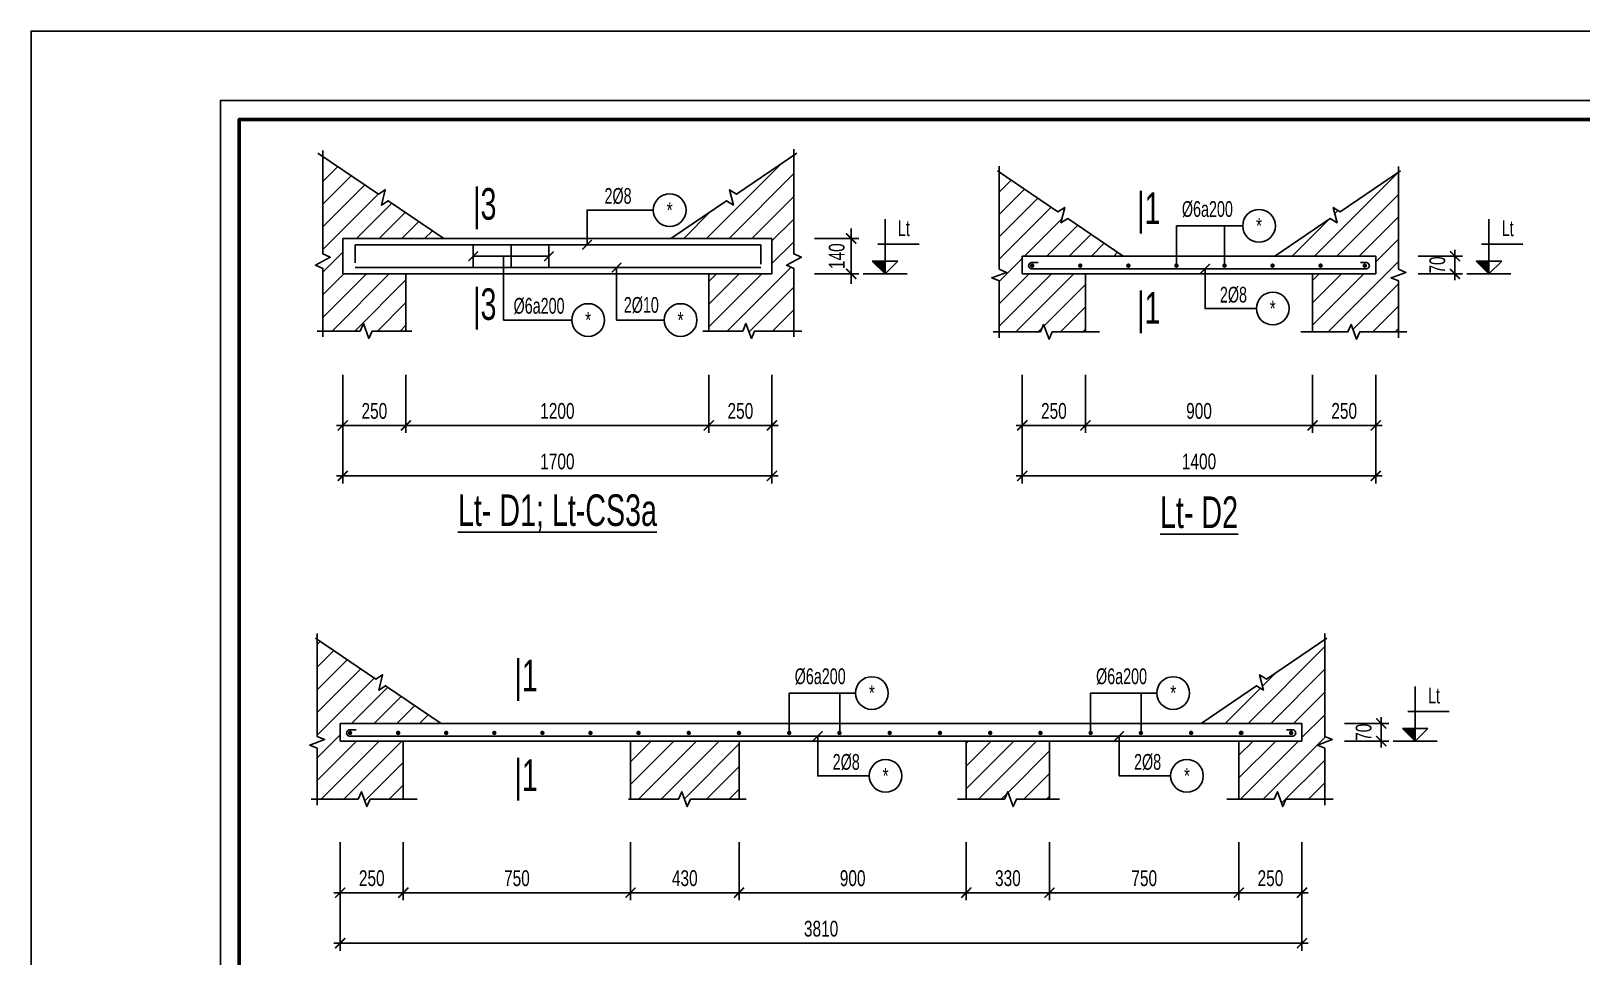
# Model space of a CAD drawing. Header units: millimetres. Extents: x 0 to 42050, y 0 to 14850.
# Drawn here: x 0 to 6144, y 11184 to 14850 of the extents above; entities that cross this region are included whole.
import ezdxf
from ezdxf.enums import TextEntityAlignment as Align

# ---------------------------------------------------------------- set-up
doc = ezdxf.new("R2010")
doc.units = ezdxf.units.MM
doc.header["$LTSCALE"] = 3
doc.header["$PDSIZE"] = -2
doc.layers.get('0').update_dxf_attribs({"color": 8, "lineweight": 5})
doc.layers.get('Defpoints').update_dxf_attribs({"color": 2})
for name, color, linetype in [('CDC-KHUNGTEN', 9, 'Continuous'), ('CDC.02.DIM', 1, 'Continuous'), ('CDC.03.BORDER', 3, 'Continuous'), ('CDC.05.STEEL', 4, 'Continuous'), ('CDC.06.TEXT', 2, 'Continuous'), ('CDC.10.HATCH', 9, 'Continuous'), ('CDC.11.NOTE', 8, 'Continuous'), ('CDC.14.STEELNUM', 9, 'Continuous')]:
    doc.layers.add(name, color=color, linetype=linetype)
doc.styles.add('arial', font='arial.ttf', dxfattribs={"width": 0.7})
doc.styles.add('KCS_SMTEXT', font='arial.ttf', dxfattribs={"width": 0.7})
doc.dimstyles.new('KCS_DIM25', dxfattribs={"dimscale": 25, "dimtxt": 2.5, "dimasz": 1.6, "dimexe": 1.2, "dimexo": 0, "dimgap": 1, "dimtad": 1, "dimdec": 0, "dimzin": 0, "dimdsep": 46, "dimtxsty": 'KCS_SMTEXT', "dimblk": 'ARCHTICK', "dimcen": 0, "dimdle": 1, "dimclrd": 256, "dimclre": 256, "dimclrt": 2, "dimadec": 0, "dimazin": 0, "dimtfac": 1, "dimtdec": 0, "dimtix": 1, "dimtmove": 2, "dimatfit": 3, "dimfxl": 1, "dimtolj": 1, "dimtzin": 0, "dimarcsym": 0})
pattern_1 = [(45, (-5604137.56, -260193.85), (-44.9012806, 44.9012806), [])]

# ---------------------------------------------------------------- blocks, each defined once
blk = doc.blocks.new('_ArchTick')
at = {"color": 0, "linetype": 'ByBlock', "const_width": 0.15}
blk.add_lwpolyline([(-0.5, -0.5), (0.5, 0.5)], dxfattribs=at)
blk = doc.blocks.new('*D174')
at = {"layer": 'CDC.02.DIM', "lineweight": -2, "transparency": 16777216}
for p, q in [((1235.1, 13488.6), (1235.1, 13258.6)), ((1485.1, 13488.6), (1485.1, 13258.6)), ((1210.1, 13288.6), (1510.1, 13288.6))]:
    blk.add_line(p, q, dxfattribs=at)
at = {"layer": 'Defpoints', "color": 0, "transparency": 16777216}
for p in [(1235.1, 13488.6), (1485.1, 13488.6), (1485.1, 13288.6)]:
    blk.add_point(p, dxfattribs=at)
at = {"layer": 'CDC.02.DIM', "lineweight": -2, "transparency": 16777216, "xscale": 40, "yscale": 40, "zscale": 40, "rotation": 180}
blk.add_blockref('_ArchTick', (1235.1, 13288.6), dxfattribs=at)
at = {"layer": 'CDC.02.DIM', "lineweight": -2, "transparency": 16777216, "xscale": 40, "yscale": 40, "zscale": 40}
blk.add_blockref('_ArchTick', (1485.1, 13288.6), dxfattribs=at)
at = {"layer": 'CDC.02.DIM', "color": 2, "transparency": 16777216, "insert": (1360.1, 13345.6), "char_height": 62.5, "attachment_point": 5, "style": 'KCS_SMTEXT'}
blk.add_mtext('\\A1;250', dxfattribs=at)
blk = doc.blocks.new('*D175')
at = {"layer": 'CDC.02.DIM', "lineweight": -2, "transparency": 16777216}
for p, q in [((2685.1, 13488.6), (2685.1, 13258.6)), ((2935.1, 13488.6), (2935.1, 13258.6)), ((2960.1, 13288.6), (2660.1, 13288.6))]:
    blk.add_line(p, q, dxfattribs=at)
at = {"layer": 'Defpoints', "color": 0, "transparency": 16777216}
for p in [(2685.1, 13488.6), (2935.1, 13488.6), (2685.1, 13288.6)]:
    blk.add_point(p, dxfattribs=at)
at = {"layer": 'CDC.02.DIM', "lineweight": -2, "transparency": 16777216, "xscale": 40, "yscale": 40, "zscale": 40, "rotation": 180}
blk.add_blockref('_ArchTick', (2685.1, 13288.6), dxfattribs=at)
at = {"layer": 'CDC.02.DIM', "lineweight": -2, "transparency": 16777216, "xscale": 40, "yscale": 40, "zscale": 40}
blk.add_blockref('_ArchTick', (2935.1, 13288.6), dxfattribs=at)
at = {"layer": 'CDC.02.DIM', "color": 2, "transparency": 16777216, "insert": (2810.1, 13345.6), "char_height": 62.5, "attachment_point": 5, "style": 'KCS_SMTEXT'}
blk.add_mtext('\\A1;250', dxfattribs=at)
blk = doc.blocks.new('*D176')
at = {"layer": 'CDC.02.DIM', "lineweight": -2, "transparency": 16777216}
for p, q in [((1485.1, 13488.6), (1485.1, 13258.6)), ((2685.1, 13488.6), (2685.1, 13258.6)), ((2710.1, 13288.6), (1460.1, 13288.6))]:
    blk.add_line(p, q, dxfattribs=at)
at = {"layer": 'Defpoints', "color": 0, "transparency": 16777216}
for p in [(1485.1, 13488.6), (2685.1, 13488.6), (1485.1, 13288.6)]:
    blk.add_point(p, dxfattribs=at)
at = {"layer": 'CDC.02.DIM', "lineweight": -2, "transparency": 16777216, "xscale": 40, "yscale": 40, "zscale": 40, "rotation": 180}
blk.add_blockref('_ArchTick', (1485.1, 13288.6), dxfattribs=at)
at = {"layer": 'CDC.02.DIM', "lineweight": -2, "transparency": 16777216, "xscale": 40, "yscale": 40, "zscale": 40}
blk.add_blockref('_ArchTick', (2685.1, 13288.6), dxfattribs=at)
at = {"layer": 'CDC.02.DIM', "color": 2, "transparency": 16777216, "insert": (2085.1, 13345.6), "char_height": 62.5, "attachment_point": 5, "style": 'KCS_SMTEXT'}
blk.add_mtext('\\A1;1200', dxfattribs=at)
blk = doc.blocks.new('*D177')
at = {"layer": 'CDC.02.DIM', "lineweight": -2, "transparency": 16777216}
for p, q in [((1235.1, 13488.6), (1235.1, 13058.6)), ((2935.1, 13488.6), (2935.1, 13058.6)), ((2960.1, 13088.6), (1210.1, 13088.6))]:
    blk.add_line(p, q, dxfattribs=at)
at = {"layer": 'Defpoints', "color": 0, "transparency": 16777216}
for p in [(1235.1, 13488.6), (2935.1, 13488.6), (1235.1, 13088.6)]:
    blk.add_point(p, dxfattribs=at)
at = {"layer": 'CDC.02.DIM', "lineweight": -2, "transparency": 16777216, "xscale": 40, "yscale": 40, "zscale": 40, "rotation": 180}
blk.add_blockref('_ArchTick', (1235.1, 13088.6), dxfattribs=at)
at = {"layer": 'CDC.02.DIM', "lineweight": -2, "transparency": 16777216, "xscale": 40, "yscale": 40, "zscale": 40}
blk.add_blockref('_ArchTick', (2935.1, 13088.6), dxfattribs=at)
at = {"layer": 'CDC.02.DIM', "color": 2, "transparency": 16777216, "insert": (2085.1, 13145.6), "char_height": 62.5, "attachment_point": 5, "style": 'KCS_SMTEXT'}
blk.add_mtext('\\A1;1700', dxfattribs=at)
blk = doc.blocks.new('*D178')
at = {"layer": 'CDC.02.DIM', "lineweight": -2, "transparency": 16777216}
for p, q in [((3103.3, 14028.6), (3278.8, 14028.6)), ((3248.8, 14028.6), (3248.8, 14068.6)), ((3248.8, 14028.6), (3248.8, 13888.6)), ((3103.3, 13888.6), (3278.8, 13888.6)), ((3248.8, 13888.6), (3248.8, 13848.6))]:
    blk.add_line(p, q, dxfattribs=at)
at = {"layer": 'Defpoints', "color": 0, "transparency": 16777216}
for p in [(3103.3, 14028.6), (3103.3, 13888.6), (3248.8, 13888.6)]:
    blk.add_point(p, dxfattribs=at)
at = {"layer": 'CDC.02.DIM', "lineweight": -2, "transparency": 16777216, "xscale": 40, "yscale": 40, "zscale": 40}
for p, rotation in [((3248.8, 14028.6), 270), ((3248.8, 13888.6), 90)]:
    blk.add_blockref('_ArchTick', p, dxfattribs=dict(at, rotation=rotation))
at = {"layer": 'CDC.02.DIM', "color": 2, "transparency": 16777216, "insert": (3191.9, 13958.6), "char_height": 62.5, "attachment_point": 5, "rotation": 90, "style": 'KCS_SMTEXT'}
blk.add_mtext('\\A1;140', dxfattribs=at)
blk = doc.blocks.new('*D179')
at = {"layer": 'CDC.02.DIM', "lineweight": -2, "transparency": 16777216}
for p, q in [((3926.9, 13488.6), (3926.9, 13258.6)), ((4176.9, 13488.6), (4176.9, 13258.6)), ((3901.9, 13288.6), (4201.9, 13288.6))]:
    blk.add_line(p, q, dxfattribs=at)
at = {"layer": 'Defpoints', "color": 0, "transparency": 16777216}
for p in [(3926.9, 13488.6), (4176.9, 13488.6), (4176.9, 13288.6)]:
    blk.add_point(p, dxfattribs=at)
at = {"layer": 'CDC.02.DIM', "lineweight": -2, "transparency": 16777216, "xscale": 40, "yscale": 40, "zscale": 40, "rotation": 180}
blk.add_blockref('_ArchTick', (3926.9, 13288.6), dxfattribs=at)
at = {"layer": 'CDC.02.DIM', "lineweight": -2, "transparency": 16777216, "xscale": 40, "yscale": 40, "zscale": 40}
blk.add_blockref('_ArchTick', (4176.9, 13288.6), dxfattribs=at)
at = {"layer": 'CDC.02.DIM', "color": 2, "transparency": 16777216, "insert": (4051.9, 13345.6), "char_height": 62.5, "attachment_point": 5, "style": 'KCS_SMTEXT'}
blk.add_mtext('\\A1;250', dxfattribs=at)
blk = doc.blocks.new('*D180')
at = {"layer": 'CDC.02.DIM', "lineweight": -2, "transparency": 16777216}
for p, q in [((4176.9, 13488.6), (4176.9, 13258.6)), ((5076.9, 13488.6), (5076.9, 13258.6)), ((5101.9, 13288.6), (4151.9, 13288.6))]:
    blk.add_line(p, q, dxfattribs=at)
at = {"layer": 'Defpoints', "color": 0, "transparency": 16777216}
for p in [(4176.9, 13488.6), (5076.9, 13488.6), (4176.9, 13288.6)]:
    blk.add_point(p, dxfattribs=at)
at = {"layer": 'CDC.02.DIM', "lineweight": -2, "transparency": 16777216, "xscale": 40, "yscale": 40, "zscale": 40, "rotation": 180}
blk.add_blockref('_ArchTick', (4176.9, 13288.6), dxfattribs=at)
at = {"layer": 'CDC.02.DIM', "lineweight": -2, "transparency": 16777216, "xscale": 40, "yscale": 40, "zscale": 40}
blk.add_blockref('_ArchTick', (5076.9, 13288.6), dxfattribs=at)
at = {"layer": 'CDC.02.DIM', "color": 2, "transparency": 16777216, "insert": (4626.9, 13345.6), "char_height": 62.5, "attachment_point": 5, "style": 'KCS_SMTEXT'}
blk.add_mtext('\\A1;900', dxfattribs=at)
blk = doc.blocks.new('*D181')
at = {"layer": 'CDC.02.DIM', "lineweight": -2, "transparency": 16777216}
for p, q in [((5076.9, 13488.6), (5076.9, 13258.6)), ((5326.9, 13488.6), (5326.9, 13258.6)), ((5351.9, 13288.6), (5051.9, 13288.6))]:
    blk.add_line(p, q, dxfattribs=at)
at = {"layer": 'Defpoints', "color": 0, "transparency": 16777216}
for p in [(5076.9, 13488.6), (5326.9, 13488.6), (5076.9, 13288.6)]:
    blk.add_point(p, dxfattribs=at)
at = {"layer": 'CDC.02.DIM', "lineweight": -2, "transparency": 16777216, "xscale": 40, "yscale": 40, "zscale": 40, "rotation": 180}
blk.add_blockref('_ArchTick', (5076.9, 13288.6), dxfattribs=at)
at = {"layer": 'CDC.02.DIM', "lineweight": -2, "transparency": 16777216, "xscale": 40, "yscale": 40, "zscale": 40}
blk.add_blockref('_ArchTick', (5326.9, 13288.6), dxfattribs=at)
at = {"layer": 'CDC.02.DIM', "color": 2, "transparency": 16777216, "insert": (5201.9, 13345.6), "char_height": 62.5, "attachment_point": 5, "style": 'KCS_SMTEXT'}
blk.add_mtext('\\A1;250', dxfattribs=at)
blk = doc.blocks.new('*D182')
at = {"layer": 'CDC.02.DIM', "lineweight": -2, "transparency": 16777216}
for p, q in [((3926.9, 13488.6), (3926.9, 13058.6)), ((5326.9, 13488.6), (5326.9, 13058.6)), ((3901.9, 13088.6), (5351.9, 13088.6))]:
    blk.add_line(p, q, dxfattribs=at)
at = {"layer": 'Defpoints', "color": 0, "transparency": 16777216}
for p in [(3926.9, 13488.6), (5326.9, 13488.6), (5326.9, 13088.6)]:
    blk.add_point(p, dxfattribs=at)
at = {"layer": 'CDC.02.DIM', "lineweight": -2, "transparency": 16777216, "xscale": 40, "yscale": 40, "zscale": 40, "rotation": 180}
blk.add_blockref('_ArchTick', (3926.9, 13088.6), dxfattribs=at)
at = {"layer": 'CDC.02.DIM', "lineweight": -2, "transparency": 16777216, "xscale": 40, "yscale": 40, "zscale": 40}
blk.add_blockref('_ArchTick', (5326.9, 13088.6), dxfattribs=at)
at = {"layer": 'CDC.02.DIM', "color": 2, "transparency": 16777216, "insert": (4626.9, 13145.6), "char_height": 62.5, "attachment_point": 5, "style": 'KCS_SMTEXT'}
blk.add_mtext('\\A1;1400', dxfattribs=at)
blk = doc.blocks.new('*D183')
at = {"layer": 'CDC.02.DIM', "lineweight": -2, "transparency": 16777216}
for p, q in [((5495.1, 13958.6), (5670.6, 13958.6)), ((5640.6, 13983.6), (5640.6, 13863.6)), ((5495.1, 13888.6), (5670.6, 13888.6))]:
    blk.add_line(p, q, dxfattribs=at)
at = {"layer": 'Defpoints', "color": 0, "transparency": 16777216}
for p in [(5495.1, 13958.6), (5495.1, 13888.6), (5640.6, 13888.6)]:
    blk.add_point(p, dxfattribs=at)
at = {"layer": 'CDC.02.DIM', "lineweight": -2, "transparency": 16777216, "xscale": 40, "yscale": 40, "zscale": 40}
for p, rotation in [((5640.6, 13958.6), 90), ((5640.6, 13888.6), 270)]:
    blk.add_blockref('_ArchTick', p, dxfattribs=dict(at, rotation=rotation))
at = {"layer": 'CDC.02.DIM', "color": 2, "transparency": 16777216, "insert": (5571.1, 13923.6), "char_height": 62.5, "attachment_point": 5, "rotation": 90, "style": 'KCS_SMTEXT'}
blk.add_mtext('\\A1;70', dxfattribs=at)
blk = doc.blocks.new('*D184')
at = {"layer": 'CDC.02.DIM', "lineweight": -2, "transparency": 16777216}
for p, q in [((1224.8, 11638.8), (1224.8, 11408.6)), ((1474.8, 11638.8), (1474.8, 11408.6)), ((1199.8, 11438.6), (1499.8, 11438.6))]:
    blk.add_line(p, q, dxfattribs=at)
at = {"layer": 'Defpoints', "color": 0, "transparency": 16777216}
for p in [(1224.8, 11638.8), (1474.8, 11638.8), (1474.8, 11438.6)]:
    blk.add_point(p, dxfattribs=at)
at = {"layer": 'CDC.02.DIM', "lineweight": -2, "transparency": 16777216, "xscale": 40, "yscale": 40, "zscale": 40, "rotation": 180}
blk.add_blockref('_ArchTick', (1224.8, 11438.6), dxfattribs=at)
at = {"layer": 'CDC.02.DIM', "lineweight": -2, "transparency": 16777216, "xscale": 40, "yscale": 40, "zscale": 40}
blk.add_blockref('_ArchTick', (1474.8, 11438.6), dxfattribs=at)
at = {"layer": 'CDC.02.DIM', "color": 2, "transparency": 16777216, "insert": (1349.8, 11495.6), "char_height": 62.5, "attachment_point": 5, "style": 'KCS_SMTEXT'}
blk.add_mtext('\\A1;250', dxfattribs=at)
blk = doc.blocks.new('*D185')
at = {"layer": 'CDC.02.DIM', "lineweight": -2, "transparency": 16777216}
for p, q in [((1474.8, 11638.8), (1474.8, 11408.6)), ((2374.8, 11638.8), (2374.8, 11408.6)), ((2399.8, 11438.6), (1449.8, 11438.6))]:
    blk.add_line(p, q, dxfattribs=at)
at = {"layer": 'Defpoints', "color": 0, "transparency": 16777216}
for p in [(1474.8, 11638.8), (2374.8, 11638.8), (1474.8, 11438.6)]:
    blk.add_point(p, dxfattribs=at)
at = {"layer": 'CDC.02.DIM', "lineweight": -2, "transparency": 16777216, "xscale": 40, "yscale": 40, "zscale": 40, "rotation": 180}
blk.add_blockref('_ArchTick', (1474.8, 11438.6), dxfattribs=at)
at = {"layer": 'CDC.02.DIM', "lineweight": -2, "transparency": 16777216, "xscale": 40, "yscale": 40, "zscale": 40}
blk.add_blockref('_ArchTick', (2374.8, 11438.6), dxfattribs=at)
at = {"layer": 'CDC.02.DIM', "color": 2, "transparency": 16777216, "insert": (1924.8, 11495.6), "char_height": 62.5, "attachment_point": 5, "style": 'KCS_SMTEXT'}
blk.add_mtext('\\A1;750', dxfattribs=at)
blk = doc.blocks.new('*D186')
at = {"layer": 'CDC.02.DIM', "lineweight": -2, "transparency": 16777216}
for p, q in [((5203, 12108.6), (5378.6, 12108.6)), ((5348.6, 12133.6), (5348.6, 12013.6)), ((5203, 12038.6), (5378.6, 12038.6))]:
    blk.add_line(p, q, dxfattribs=at)
at = {"layer": 'Defpoints', "color": 0, "transparency": 16777216}
for p in [(5203, 12108.6), (5203, 12038.6), (5348.6, 12038.6)]:
    blk.add_point(p, dxfattribs=at)
at = {"layer": 'CDC.02.DIM', "lineweight": -2, "transparency": 16777216, "xscale": 40, "yscale": 40, "zscale": 40}
for p, rotation in [((5348.6, 12108.6), 90), ((5348.6, 12038.6), 270)]:
    blk.add_blockref('_ArchTick', p, dxfattribs=dict(at, rotation=rotation))
at = {"layer": 'CDC.02.DIM', "color": 2, "transparency": 16777216, "insert": (5279.1, 12073.6), "char_height": 62.5, "attachment_point": 5, "rotation": 90, "style": 'KCS_SMTEXT'}
blk.add_mtext('\\A1;70', dxfattribs=at)
blk = doc.blocks.new('*D192')
at = {"layer": 'CDC.02.DIM', "lineweight": -2, "transparency": 16777216}
for p, q in [((2374.8, 11638.8), (2374.8, 11408.6)), ((2804.8, 11638.8), (2804.8, 11408.6)), ((2349.8, 11438.6), (2829.8, 11438.6))]:
    blk.add_line(p, q, dxfattribs=at)
at = {"layer": 'Defpoints', "color": 0, "transparency": 16777216}
for p in [(2374.8, 11638.8), (2804.8, 11638.8), (2804.8, 11438.6)]:
    blk.add_point(p, dxfattribs=at)
at = {"layer": 'CDC.02.DIM', "lineweight": -2, "transparency": 16777216, "xscale": 40, "yscale": 40, "zscale": 40, "rotation": 180}
blk.add_blockref('_ArchTick', (2374.8, 11438.6), dxfattribs=at)
at = {"layer": 'CDC.02.DIM', "lineweight": -2, "transparency": 16777216, "xscale": 40, "yscale": 40, "zscale": 40}
blk.add_blockref('_ArchTick', (2804.8, 11438.6), dxfattribs=at)
at = {"layer": 'CDC.02.DIM', "color": 2, "transparency": 16777216, "insert": (2589.8, 11495.6), "char_height": 62.5, "attachment_point": 5, "style": 'KCS_SMTEXT'}
blk.add_mtext('\\A1;430', dxfattribs=at)
blk = doc.blocks.new('*D193')
at = {"layer": 'CDC.02.DIM', "lineweight": -2, "transparency": 16777216}
for p, q in [((2804.8, 11638.8), (2804.8, 11408.6)), ((3704.8, 11638.8), (3704.8, 11408.6)), ((2779.8, 11438.6), (3729.8, 11438.6))]:
    blk.add_line(p, q, dxfattribs=at)
at = {"layer": 'Defpoints', "color": 0, "transparency": 16777216}
for p in [(2804.8, 11638.8), (3704.8, 11638.8), (3704.8, 11438.6)]:
    blk.add_point(p, dxfattribs=at)
at = {"layer": 'CDC.02.DIM', "lineweight": -2, "transparency": 16777216, "xscale": 40, "yscale": 40, "zscale": 40, "rotation": 180}
blk.add_blockref('_ArchTick', (2804.8, 11438.6), dxfattribs=at)
at = {"layer": 'CDC.02.DIM', "lineweight": -2, "transparency": 16777216, "xscale": 40, "yscale": 40, "zscale": 40}
blk.add_blockref('_ArchTick', (3704.8, 11438.6), dxfattribs=at)
at = {"layer": 'CDC.02.DIM', "color": 2, "transparency": 16777216, "insert": (3254.8, 11495.6), "char_height": 62.5, "attachment_point": 5, "style": 'KCS_SMTEXT'}
blk.add_mtext('\\A1;900', dxfattribs=at)
blk = doc.blocks.new('*D194')
at = {"layer": 'CDC.02.DIM', "lineweight": -2, "transparency": 16777216}
for p, q in [((3704.8, 11638.8), (3704.8, 11408.6)), ((4034.8, 11638.8), (4034.8, 11408.6)), ((3679.8, 11438.6), (4059.8, 11438.6))]:
    blk.add_line(p, q, dxfattribs=at)
at = {"layer": 'Defpoints', "color": 0, "transparency": 16777216}
for p in [(3704.8, 11638.8), (4034.8, 11638.8), (4034.8, 11438.6)]:
    blk.add_point(p, dxfattribs=at)
at = {"layer": 'CDC.02.DIM', "lineweight": -2, "transparency": 16777216, "xscale": 40, "yscale": 40, "zscale": 40, "rotation": 180}
blk.add_blockref('_ArchTick', (3704.8, 11438.6), dxfattribs=at)
at = {"layer": 'CDC.02.DIM', "lineweight": -2, "transparency": 16777216, "xscale": 40, "yscale": 40, "zscale": 40}
blk.add_blockref('_ArchTick', (4034.8, 11438.6), dxfattribs=at)
at = {"layer": 'CDC.02.DIM', "color": 2, "transparency": 16777216, "insert": (3869.8, 11495.6), "char_height": 62.5, "attachment_point": 5, "style": 'KCS_SMTEXT'}
blk.add_mtext('\\A1;330', dxfattribs=at)
blk = doc.blocks.new('*D195')
at = {"layer": 'CDC.02.DIM', "lineweight": -2, "transparency": 16777216}
for p, q in [((4034.8, 11638.8), (4034.8, 11408.6)), ((4784.8, 11638.8), (4784.8, 11408.6)), ((4009.8, 11438.6), (4809.8, 11438.6))]:
    blk.add_line(p, q, dxfattribs=at)
at = {"layer": 'Defpoints', "color": 0, "transparency": 16777216}
for p in [(4034.8, 11638.8), (4784.8, 11638.8), (4784.8, 11438.6)]:
    blk.add_point(p, dxfattribs=at)
at = {"layer": 'CDC.02.DIM', "lineweight": -2, "transparency": 16777216, "xscale": 40, "yscale": 40, "zscale": 40, "rotation": 180}
blk.add_blockref('_ArchTick', (4034.8, 11438.6), dxfattribs=at)
at = {"layer": 'CDC.02.DIM', "lineweight": -2, "transparency": 16777216, "xscale": 40, "yscale": 40, "zscale": 40}
blk.add_blockref('_ArchTick', (4784.8, 11438.6), dxfattribs=at)
at = {"layer": 'CDC.02.DIM', "color": 2, "transparency": 16777216, "insert": (4409.8, 11495.6), "char_height": 62.5, "attachment_point": 5, "style": 'KCS_SMTEXT'}
blk.add_mtext('\\A1;750', dxfattribs=at)
blk = doc.blocks.new('*D196')
at = {"layer": 'CDC.02.DIM', "lineweight": -2, "transparency": 16777216}
for p, q in [((4784.8, 11638.8), (4784.8, 11408.6)), ((5034.8, 11638.8), (5034.8, 11408.6)), ((4759.8, 11438.6), (5059.8, 11438.6))]:
    blk.add_line(p, q, dxfattribs=at)
at = {"layer": 'Defpoints', "color": 0, "transparency": 16777216}
for p in [(4784.8, 11638.8), (5034.8, 11638.8), (5034.8, 11438.6)]:
    blk.add_point(p, dxfattribs=at)
at = {"layer": 'CDC.02.DIM', "lineweight": -2, "transparency": 16777216, "xscale": 40, "yscale": 40, "zscale": 40, "rotation": 180}
blk.add_blockref('_ArchTick', (4784.8, 11438.6), dxfattribs=at)
at = {"layer": 'CDC.02.DIM', "lineweight": -2, "transparency": 16777216, "xscale": 40, "yscale": 40, "zscale": 40}
blk.add_blockref('_ArchTick', (5034.8, 11438.6), dxfattribs=at)
at = {"layer": 'CDC.02.DIM', "color": 2, "transparency": 16777216, "insert": (4909.8, 11495.6), "char_height": 62.5, "attachment_point": 5, "style": 'KCS_SMTEXT'}
blk.add_mtext('\\A1;250', dxfattribs=at)
blk = doc.blocks.new('*D197')
at = {"layer": 'CDC.02.DIM', "lineweight": -2, "transparency": 16777216}
for p, q in [((1224.8, 11638.8), (1224.8, 11208.6)), ((5034.8, 11638.8), (5034.8, 11208.6)), ((1199.8, 11238.6), (5059.8, 11238.6))]:
    blk.add_line(p, q, dxfattribs=at)
at = {"layer": 'Defpoints', "color": 0, "transparency": 16777216}
for p in [(1224.8, 11638.8), (5034.8, 11638.8), (5034.8, 11238.6)]:
    blk.add_point(p, dxfattribs=at)
at = {"layer": 'CDC.02.DIM', "lineweight": -2, "transparency": 16777216, "xscale": 40, "yscale": 40, "zscale": 40, "rotation": 180}
blk.add_blockref('_ArchTick', (1224.8, 11238.6), dxfattribs=at)
at = {"layer": 'CDC.02.DIM', "lineweight": -2, "transparency": 16777216, "xscale": 40, "yscale": 40, "zscale": 40}
blk.add_blockref('_ArchTick', (5034.8, 11238.6), dxfattribs=at)
at = {"layer": 'CDC.02.DIM', "color": 2, "transparency": 16777216, "insert": (3129.8, 11295.6), "char_height": 62.5, "attachment_point": 5, "style": 'KCS_SMTEXT'}
blk.add_mtext('\\A1;3810', dxfattribs=at)
blk = doc.blocks.new('Khung tên chuẩn')
at = {"layer": 'CDC-KHUNGTEN', "color": 8}
blk.add_lwpolyline([(75096, 1100), (83000, 1100), (83000, 58300), (3000, 58300), (3000, 1100), (75096, 1100)], dxfattribs=at)
at = {"layer": 'CDC-KHUNGTEN', "color": 255, "lineweight": 60}
blk.add_lwpolyline([(74900, 1400), (74900, 58000), (3300, 58000), (3300, 1400), (74900, 1400)], close=True, dxfattribs=at)
at = {"layer": 'Defpoints', "color": 1, "ltscale": 0.2}
blk.add_lwpolyline([(0, 0), (0, 59400), (84100, 59400), (84100, 0), (0, 0)], close=True, dxfattribs=at)

msp = doc.modelspace()

# ---------------------------------------------------------------- hatches: boundary and pattern name
at = {"layer": 'CDC.10.HATCH'}
h = msp.add_hatch(dxfattribs=at)
h.set_pattern_fill('ANSI31', color=256, scale=20, style=0)
h.set_pattern_definition([(45, (-62748.82, 9888.486), (-44.90128, 44.90128), [])])
h.paths.add_polyline_path([(1414.9, 14177.9), (1387.9, 14160.8), (1403.2, 14221.4), (1376.1, 14204.2), (1156, 14353.5), (1156, 13967.3), (1185.6, 13954.4), (1126.4, 13922.9), (1156, 13910), (1156, 13662.3), (1303.8, 13662.3), (1316.6, 13691.9), (1338.2, 13632.7), (1351, 13662.3), (1485.1, 13662.3), (1485.1, 13888.6), (1235.1, 13888.6), (1235.1, 14028.6), (1635.1, 14028.6)])
h = msp.add_hatch(dxfattribs=at)
h.set_pattern_fill('ANSI31', color=256, scale=20, style=0)
h.set_pattern_definition([(45, (-63248.82, 9888.486), (-44.90128, 44.90128), [])])
h.paths.add_polyline_path([(3022, 14358.9), (2794, 14204.2), (2766.9, 14221.4), (2782.2, 14160.8), (2755.2, 14177.9), (2535.1, 14028.6), (2935.1, 14028.6), (2935.1, 13888.6), (2685.1, 13888.6), (2685.1, 13662.3), (2819.3, 13662.3), (2832.1, 13691.9), (2853.7, 13632.7), (2866.5, 13662.3), (3022, 13662.3), (3022, 13910), (2992.4, 13922.9), (3051.6, 13954.4), (3022, 13967.3)])
h = msp.add_hatch(dxfattribs=at)
h.set_pattern_fill('ANSI31', color=256, scale=500, style=0)
h.set_pattern_definition([(45, (-171635.645, 125561.11), (-44.194174, 44.194174), [])])
h.paths.add_polyline_path([(4106.7, 14107.9), (4079.7, 14090.8), (4095, 14151.4), (4068, 14134.2), (3835.4, 14292), (3835.4, 13907.2), (3864.7, 13894.5), (3806, 13873.1), (3835.4, 13860.4), (3835.4, 13659), (3998.6, 13659), (4011.3, 13688.3), (4032.7, 13629.6), (4045.4, 13659), (4176.9, 13659), (4176.9, 13888.6), (3926.9, 13888.6), (3926.9, 13958.6), (4326.9, 13958.6)])
h.paths.add_polyline_path([(5417.1, 14291.1), (5185.8, 14134.2), (5158.7, 14151.4), (5174, 14090.8), (5147, 14107.9), (4926.9, 13958.6), (5326.9, 13958.6), (5326.9, 13888.6), (5076.9, 13888.6), (5076.9, 13659), (5216.6, 13659), (5229.3, 13688.3), (5250.7, 13629.6), (5263.5, 13659), (5417.1, 13659), (5417.1, 13860.4), (5387.8, 13873.1), (5446.5, 13894.5), (5417.1, 13907.2)])
h = msp.add_hatch(dxfattribs=at)
h.set_pattern_fill('ANSI31', color=256, scale=20, style=0)
h.set_pattern_definition(pattern_1)
h.paths.add_polyline_path([(1309.2, 11838.3), (1330.6, 11779.6), (1343.4, 11809), (1474.8, 11809), (1474.8, 12038.6), (1224.8, 12038.6), (1224.8, 12108.6), (1624.8, 12108.6), (1404.7, 12257.9), (1377.6, 12240.8), (1392.9, 12301.4), (1365.9, 12284.2), (1133.3, 12442), (1133.3, 12057.2), (1162.7, 12044.5), (1103.9, 12023.1), (1133.3, 12010.4), (1133.3, 11809), (1296.5, 11809)])
h = msp.add_hatch(dxfattribs=at)
h.set_pattern_fill('ANSI31', color=256, scale=20, style=0)
h.set_pattern_definition([(45, (-5604537.56, -260193.85), (-44.9012806, 44.9012806), [])])
h.paths.add_polyline_path([(4937.3, 11838.3), (4958.6, 11779.6), (4971.4, 11809), (5125, 11809), (5125, 12010.4), (5095.7, 12023.1), (5154.4, 12044.5), (5125, 12057.2), (5125, 12441.1), (4893.7, 12284.2), (4866.7, 12301.4), (4881.9, 12240.8), (4854.9, 12257.9), (4634.8, 12108.6), (5034.8, 12108.6), (5034.8, 12038.6), (4784.8, 12038.6), (4784.8, 11809), (4924.5, 11809)])
h = msp.add_hatch(dxfattribs=at)
h.set_pattern_fill('ANSI31', color=256, scale=20, style=0)
h.set_pattern_definition(pattern_1)
h.paths.add_polyline_path([(2374.8, 12038.6), (2374.8, 11809), (2565.2, 11809), (2578, 11838.3), (2599.4, 11779.6), (2612.1, 11809), (2804.8, 11809), (2804.8, 12038.6)])
h = msp.add_hatch(dxfattribs=at)
h.set_pattern_fill('ANSI31', color=256, scale=20, style=0)
h.set_pattern_definition(pattern_1)
h.paths.add_polyline_path([(4034.8, 12038.6), (3704.8, 12038.6), (3704.8, 11809), (3856.5, 11809), (3869.2, 11838.3), (3890.6, 11779.6), (3903.3, 11809), (4034.8, 11809)])

# ---------------------------------------------------------------- linework, layer by layer
at = {"layer": 'CDC.02.DIM'}
for p, q in [((3383.3, 13888.1), (3383.3, 14105.2)), ((5775.1, 13888.1), (5775.1, 14105.2)), ((3517.8, 14005.8), (3354.6, 14005.8)), ((5909.6, 14005.8), (5746.4, 14005.8)), ((3470.6, 13888.1), (3296, 13888.1)), ((3383.3, 13888.1), (3332.6, 13938.9)), ((3434.1, 13938.9), (3332.6, 13938.9)), ((3383.3, 13888.1), (3434.1, 13938.9)), ((5862.4, 13888.1), (5687.8, 13888.1)), ((5775.1, 13888.1), (5724.4, 13938.9)), ((5825.9, 13938.9), (5724.4, 13938.9)), ((5775.1, 13888.1), (5825.9, 13938.9)), ((5483.1, 12038.1), (5483.1, 12255.2)), ((5617.5, 12155.8), (5454.4, 12155.8)), ((5483.1, 12038.1), (5432.3, 12088.9)), ((5533.8, 12088.9), (5432.3, 12088.9)), ((5483.1, 12038.1), (5533.8, 12088.9)), ((5570.4, 12038.1), (5395.8, 12038.1))]:
    msp.add_line(p, q, dxfattribs=at)
for points in [[(3332.6, 13938.9), (3383.3, 13888.1), (3383.3, 13938.9)], [(5724.4, 13938.9), (5775.1, 13888.1), (5775.1, 13938.9)], [(5432.3, 12088.9), (5483.1, 12038.1), (5483.1, 12088.9)]]:
    msp.add_solid(points, dxfattribs=at)
at = {"layer": 'CDC.03.BORDER'}
for p, q in [((1235.1, 14028.6), (2935.1, 14028.6)), ((1235.1, 14028.6), (1235.1, 13888.6)), ((2935.1, 14028.6), (2935.1, 13888.6)), ((3926.9, 13958.6), (5326.9, 13958.6)), ((3926.9, 13958.6), (3926.9, 13888.6)), ((5326.9, 13958.6), (5326.9, 13888.6)), ((1235.1, 13888.6), (2935.1, 13888.6)), ((1485.1, 13888.6), (1485.1, 13662.3)), ((2685.1, 13888.6), (2685.1, 13662.3)), ((3926.9, 13888.6), (5326.9, 13888.6)), ((4176.9, 13888.6), (4176.9, 13659)), ((5076.9, 13888.6), (5076.9, 13659)), ((1224.8, 12108.6), (5034.8, 12108.6)), ((1224.8, 12108.6), (1224.8, 12038.6)), ((5034.8, 12108.6), (5034.8, 12038.6)), ((1224.8, 12038.6), (5034.8, 12038.6)), ((1474.8, 12038.6), (1474.8, 11809)), ((2374.8, 12038.6), (2374.8, 11809)), ((2804.8, 12038.6), (2804.8, 11809)), ((3704.8, 12038.6), (3704.8, 11809)), ((4034.8, 12038.6), (4034.8, 11809)), ((4784.8, 12038.6), (4784.8, 11809))]:
    msp.add_line(p, q, dxfattribs=at)
at = {"layer": 'CDC.05.STEEL'}
for p, q in [((1284, 14003.6), (2890.9, 14003.6)), ((1284, 14003.6), (1284, 13931.7)), ((1751.8, 14003.6), (1751.8, 13913.6)), ((1901.8, 14003.6), (1901.8, 13913.6)), ((2051.8, 14003.6), (2051.8, 13913.6)), ((2890.9, 14003.6), (2890.9, 13927.4)), ((2890.9, 13913.6), (1284, 13913.6))]:
    msp.add_line(p, q, dxfattribs=at)
for points in [[(3989.6, 13933.6), (3967, 13933.6, 1.2), (3967, 13908.6), (5286.9, 13908.6, 1.2), (5286.9, 13933.6), (5266, 13933.6)], [(1287.5, 12083.6), (1264.9, 12083.6, 1.2), (1264.9, 12058.6), (4994.8, 12058.6, 1.2), (4994.8, 12083.6), (4974, 12083.6)]]:
    msp.add_lwpolyline(points, format="xyb", dxfattribs=at)
at = {"layer": 'CDC.05.STEEL', "const_width": 8.75}
for points in [[(3961.4, 13921.1, -1), (3970.2, 13921.1, -1)], [(4152.1, 13921.1, -1), (4160.8, 13921.1, -1)], [(4342.5, 13921.1, -1), (4351.3, 13921.1, -1)], [(4532.9, 13921.1, -1), (4541.7, 13921.1, -1)], [(4723.4, 13921.1, -1), (4732.1, 13921.1, -1)], [(4913.8, 13921.1, -1), (4922.5, 13921.1, -1)], [(5104.2, 13921.1, -1), (5112.9, 13921.1, -1)], [(5279.4, 13921.1, -1), (5288.2, 13921.1, -1)], [(1259.4, 12071.1, -1), (1268.1, 12071.1, -1)], [(1450, 12071.1, -1), (1458.8, 12071.1, -1)], [(1640.4, 12071.1, -1), (1649.2, 12071.1, -1)], [(1830.9, 12071.1, -1), (1839.6, 12071.1, -1)], [(2021.3, 12071.1, -1), (2030, 12071.1, -1)], [(2211.7, 12071.1, -1), (2220.4, 12071.1, -1)], [(2402.1, 12071.1, -1), (2410.9, 12071.1, -1)], [(2601.1, 12071.1, -1), (2609.9, 12071.1, -1)], [(2800.1, 12071.1, -1), (2808.9, 12071.1, -1)], [(2999.2, 12071.1, -1), (3007.9, 12071.1, -1)], [(3198.2, 12071.1, -1), (3206.9, 12071.1, -1)], [(3397.2, 12071.1, -1), (3405.9, 12071.1, -1)], [(3596.2, 12071.1, -1), (3605, 12071.1, -1)], [(3795.2, 12071.1, -1), (3804, 12071.1, -1)], [(3994.2, 12071.1, -1), (4003, 12071.1, -1)], [(4193.3, 12071.1, -1), (4202, 12071.1, -1)], [(4392.3, 12071.1, -1), (4401, 12071.1, -1)], [(4591.3, 12071.1, -1), (4600, 12071.1, -1)], [(4788.3, 12071.1, -1), (4797.1, 12071.1, -1)], [(4790.3, 12071.1, -1), (4799, 12071.1, -1)], [(4987.3, 12071.1, -1), (4996.1, 12071.1, -1)]]:
    msp.add_lwpolyline(points, format="xyb", close=True, dxfattribs=at)
at = {"layer": 'CDC.11.NOTE'}
for p, q in [((4537.3, 14078.9), (4799.8, 14078.9, 0)), ((4537.3, 14078.9), (4537.3, 13921.1)), ((4727.7, 14078.9), (4727.7, 13921.1)), ((2051.8, 13958.6), (1751.8, 13958.6)), ((3003.5, 12228.9), (3266.1, 12228.9, 0)), ((3003.5, 12228.9), (3003.5, 12071.1)), ((3203.9, 12228.9), (3203.9, 12071.1)), ((4197.3, 12228.9), (4459.9, 12228.9, 0)), ((4197.3, 12228.9), (4197.3, 12071.1)), ((4397.7, 12228.9), (4397.7, 12071.1))]:
    msp.add_line(p, q, dxfattribs=at)
for points in [[(3022, 14381.9), (3022, 13967.3), (3051.6, 13954.4), (2992.4, 13922.9), (3022, 13910), (3022, 13638.7)], [(1156, 14376.5), (1156, 13967.3), (1185.6, 13954.4), (1126.4, 13922.9), (1156, 13910), (1156, 13638.7)], [(1635.1, 14028.6), (1414.9, 14177.9), (1387.9, 14160.8), (1403.2, 14221.4), (1376.1, 14204.2), (1136.6, 14366.7)], [(2535.1, 14028.6), (2755.2, 14177.9), (2782.2, 14160.8), (2766.9, 14221.4), (2794, 14204.2), (3033.5, 14366.7)], [(3835.4, 14315), (3835.4, 13907.2), (3864.7, 13894.5), (3806, 13873.1), (3835.4, 13860.4), (3835.4, 13635.5)], [(4326.9, 13958.6), (4106.7, 14107.9), (4079.7, 14090.8), (4095, 14151.4), (4068, 14134.2), (3828.4, 14296.7)], [(4926.9, 13958.6), (5147, 14107.9), (5174, 14090.8), (5158.7, 14151.4), (5185.8, 14134.2), (5425.3, 14296.7)], [(5417.1, 14314.1), (5417.1, 13907.2), (5446.5, 13894.5), (5387.8, 13873.1), (5417.1, 13860.4), (5417.1, 13635.5)], [(2465.2, 14140.8), (2202.7, 14140.8), (2202.7, 14003.6)], [(2142.2, 13705.8), (1872.2, 13705.8), (1872.2, 13958.6)], [(2508.4, 13705.8), (2319.5, 13705.8), (2319.5, 13913.6)], [(1133.3, 13662.3), (1303.8, 13662.3), (1316.6, 13691.9), (1338.2, 13632.7), (1351, 13662.3), (1508.7, 13662.3)], [(2661.4, 13662.3), (2819.3, 13662.3), (2832.1, 13691.9), (2853.7, 13632.7), (2866.5, 13662.3), (3053.9, 13662.3)], [(3811.8, 13659), (3998.6, 13659), (4011.3, 13688.3), (4032.7, 13629.6), (4045.4, 13659), (4232.2, 13659)], [(5029.8, 13659), (5216.6, 13659), (5229.3, 13688.3), (5250.7, 13629.6), (5263.5, 13659), (5450.3, 13659)], [(1133.3, 12465), (1133.3, 12057.2), (1162.7, 12044.5), (1103.9, 12023.1), (1133.3, 12010.4), (1133.3, 11785.5)], [(1624.8, 12108.6), (1404.7, 12257.9), (1377.6, 12240.8), (1392.9, 12301.4), (1365.9, 12284.2), (1126.4, 12446.7)], [(4634.8, 12108.6), (4854.9, 12257.9), (4881.9, 12240.8), (4866.7, 12301.4), (4893.7, 12284.2), (5133.2, 12446.7)], [(5125, 12464.1), (5125, 12057.2), (5154.4, 12044.5), (5095.7, 12023.1), (5125, 12010.4), (5125, 11785.5)], [(1109.7, 11809), (1296.5, 11809), (1309.2, 11838.3), (1330.6, 11779.6), (1343.4, 11809), (1530.2, 11809)], [(2367, 11809), (2565.2, 11809), (2578, 11838.3), (2599.4, 11779.6), (2612.1, 11809), (2833.4, 11809)], [(3669.7, 11809), (3856.5, 11809), (3869.2, 11838.3), (3890.6, 11779.6), (3903.3, 11809), (4074.5, 11809)], [(4737.7, 11809), (4924.5, 11809), (4937.3, 11838.3), (4958.6, 11779.6), (4971.4, 11809), (5158.2, 11809)]]:
    msp.add_lwpolyline(points, dxfattribs=at)
at = {"layer": 'CDC.11.NOTE', "elevation": 0}
for points in [[(4650.6, 13908.6), (4650.6, 13751.2), (4650.6, 13751.2), (4854.1, 13751.2)], [(3116.8, 12058.6), (3116.8, 11901.2), (3116.8, 11901.2), (3320.4, 11901.2)], [(4310.6, 12058.6), (4310.6, 11901.2), (4310.6, 11901.2), (4514.2, 11901.2)]]:
    msp.add_lwpolyline(points, dxfattribs=at)
at = {"layer": 'CDC.14.STEELNUM'}
for centre in [(2530, 14140.8, 0), (4864.6, 14078.9, 0), (2207, 13705.8, 0), (2573.2, 13705.8, 0), (4918.9, 13751.2, 0), (3330.9, 12228.9, 0), (4524.7, 12228.9, 0), (3385.2, 11901.2, 0), (4579, 11901.2, 0)]:
    msp.add_circle(centre, 64.8, dxfattribs=at)

# ---------------------------------------------------------------- block references
at = {"xscale": 0.2500000001291493, "yscale": 0.2500000001291493, "zscale": 0.2500000001291493}
msp.add_blockref('Khung tên chuẩn', (0, 0), dxfattribs=at)
at = {"layer": 'CDC.11.NOTE', "xscale": 37.5, "yscale": 37.5, "zscale": 37.5}
for p in [(2202.7, 14003.6), (1751.8, 13958.6), (2051.8, 13958.6), (2319.5, 13913.6), (4650.6, 13908.6), (3116.8, 12058.6), (4310.6, 12058.6)]:
    msp.add_blockref('_ArchTick', p, dxfattribs=at)

# ---------------------------------------------------------------- texts
at = {"layer": 'CDC.02.DIM', "style": 'arial', "width": 0.65}
for p in [(3458, 14068.8), (5849.8, 14068.8), (5557.7, 12218.8)]:
    msp.add_text('Lt', height=62.5, dxfattribs=at).set_placement(p, align=Align.MIDDLE)
at = {"layer": 'CDC.06.TEXT', "style": 'arial', "width": 0.65}
for s, height, p in [('|3', 125, (1797.4, 14149.6)), ('2%%C8', 62.5, (2325.3, 14197.3)), ('|1', 125, (4427.5, 14132.5, 0)), ('%%C6a200', 62.5, (4660, 14145.5)), ('|3', 125, (1797.4, 13752.9)), ('2%%C8', 62.5, (4763.2, 13806.5, 0)), ('%%C6a200', 62.5, (2012.5, 13762.2)), ('2%%C10', 62.5, (2417.6, 13765.7)), ('|1', 125, (4427.5, 13737.9, 0)), ('%%ULt- D1; Lt-CS3a', 125, (2085.4, 12942.4)), ('%%ULt- D2', 125, (4626.9, 12945.2)), ('|1', 125, (1961.6, 12282.5, 0)), ('%%C6a200', 62.5, (3126.2, 12295.5)), ('%%C6a200', 62.5, (4320, 12295.5)), ('2%%C8', 62.5, (3229.4, 11956.5, 0)), ('2%%C8', 62.5, (4423.2, 11956.5, 0)), ('|1', 125, (1961.6, 11887.9, 0))]:
    msp.add_text(s, height=height, dxfattribs=at).set_placement(p, align=Align.MIDDLE)
at = {"layer": 'CDC.14.STEELNUM', "style": 'arial', "width": 0.7}
for p in [(2530, 14140.8, 0), (4864.6, 14078.9, 0), (4918.9, 13751.2, 0), (2207, 13705.8, 0), (2573.2, 13705.8, 0), (3330.9, 12228.9, 0), (4524.7, 12228.9, 0), (3385.2, 11901.2, 0), (4579, 11901.2, 0)]:
    msp.add_text('*', height=62.5, dxfattribs=at).set_placement(p, align=Align.MIDDLE_CENTER)

# ---------------------------------------------------------------- dimensions: what is measured, and where the dimension line sits
at = {"layer": 'CDC.02.DIM'}
for base, p1, p2, angle, picture, middle in [((3248.8, 13888.6), (3103.3, 14028.6), (3103.3, 13888.6), 90, '*D178', (3191.9, 13958.6)), ((1485.1, 13288.6), (1235.1, 13488.6), (1485.1, 13488.6), 180, '*D174', (1360.1, 13345.6)), ((4176.9, 13288.6), (3926.9, 13488.6), (4176.9, 13488.6), 180, '*D179', (4051.9, 13345.6)), ((1474.8, 11438.6), (1224.8, 11638.8), (1474.8, 11638.8), 180, '*D184', (1349.8, 11495.6))]:
    dim = msp.add_linear_dim(base=base, p1=p1, p2=p2, angle=angle, dimstyle='KCS_DIM25', dxfattribs=at)
    dim.commit()
    dim.dimension.update_dxf_attribs({"geometry": picture, "text_midpoint": middle})
for base, p1, p2, picture, middle in [((5640.6, 13888.6), (5495.1, 13958.6), (5495.1, 13888.6), '*D183', (5571.1, 13923.6)), ((5348.6, 12038.6), (5203, 12108.6), (5203, 12038.6), '*D186', (5279.1, 12073.6))]:
    dim = msp.add_linear_dim(base=base, p1=p1, p2=p2, angle=90, dimstyle='KCS_DIM25', dxfattribs=at)
    dim.commit()
    dim.dimension.update_dxf_attribs({"geometry": picture, "text_midpoint": middle, "dimtype": 160})
for base, p1, p2, picture, middle in [((1235.1, 13088.6), (2935.1, 13488.6), (1235.1, 13488.6), '*D177', (2085.1, 13145.6)), ((1485.1, 13288.6), (2685.1, 13488.6), (1485.1, 13488.6), '*D176', (2085.1, 13345.6)), ((2685.1, 13288.6), (2935.1, 13488.6), (2685.1, 13488.6), '*D175', (2810.1, 13345.6)), ((5076.9, 13288.6), (5326.9, 13488.6), (5076.9, 13488.6), '*D181', (5201.9, 13345.6)), ((5034.8, 11238.6), (1224.8, 11638.8), (5034.8, 11638.8), '*D197', (3129.8, 11295.6)), ((2804.8, 11438.6), (2374.8, 11638.8), (2804.8, 11638.8), '*D192', (2589.8, 11495.6)), ((3704.8, 11438.6), (2804.8, 11638.8), (3704.8, 11638.8), '*D193', (3254.8, 11495.6)), ((4034.8, 11438.6), (3704.8, 11638.8), (4034.8, 11638.8), '*D194', (3869.8, 11495.6)), ((4784.8, 11438.6), (4034.8, 11638.8), (4784.8, 11638.8), '*D195', (4409.8, 11495.6)), ((5034.8, 11438.6), (4784.8, 11638.8), (5034.8, 11638.8), '*D196', (4909.8, 11495.6))]:
    dim = msp.add_linear_dim(base=base, p1=p1, p2=p2, dimstyle='KCS_DIM25', dxfattribs=at)
    dim.commit()
    dim.dimension.update_dxf_attribs({"geometry": picture, "text_midpoint": middle})
for base, p1, p2, text, picture, middle in [((5326.9, 13088.6), (3926.9, 13488.6), (5326.9, 13488.6), '1400', '*D182', (4626.9, 13145.6)), ((4176.9, 13288.6), (5076.9, 13488.6), (4176.9, 13488.6), '900', '*D180', (4626.9, 13345.6)), ((1474.8, 11438.6), (2374.8, 11638.8), (1474.8, 11638.8), '750', '*D185', (1924.8, 11495.6))]:
    dim = msp.add_linear_dim(base=base, p1=p1, p2=p2, text=text, dimstyle='KCS_DIM25', dxfattribs=at)
    dim.commit()
    dim.dimension.update_dxf_attribs({"geometry": picture, "text_midpoint": middle})

doc.saveas('drawing.dxf')
